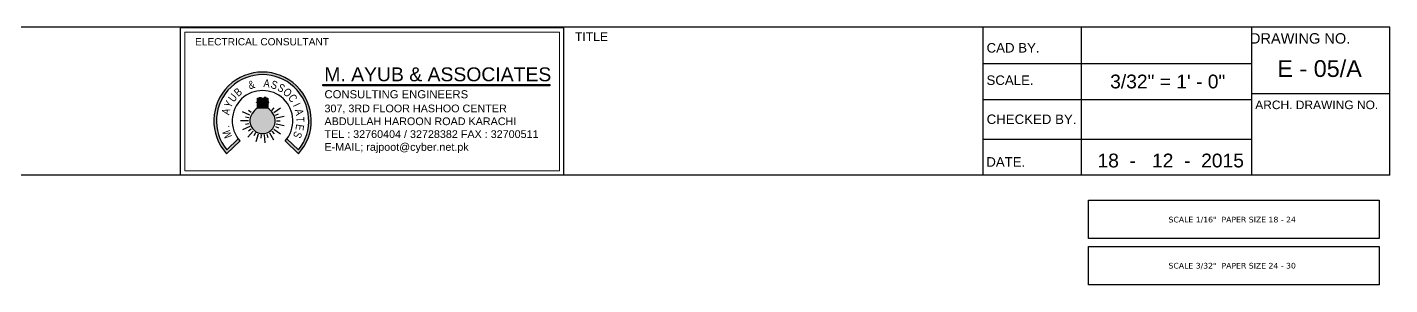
# Model space of a CAD drawing. Header units: millimetres. Extents: x -5691 to 68617, y -23008 to 84113.
# Drawn here: x 30853 to 67206, y -23008 to -16139 of the extents above; entities that cross this region are included whole.
import ezdxf
from ezdxf.enums import TextEntityAlignment as Align

# ---------------------------------------------------------------- set-up
doc = ezdxf.new("R2010")
doc.units = ezdxf.units.MM
doc.header["$LTSCALE"] = 700
doc.header["$MEASUREMENT"] = 0
doc.layers.add('architactur xref$0$AR. PANEL', color=8, linetype='Continuous', lineweight=13)
doc.layers.add('architactur xref$0$Walls', color=8, linetype='Continuous', lineweight=0)
for name, color, linetype in [('architactur xref$0$EL - LIGHT', 8, 'Continuous'), ('architactur xref$0$EL-TEXT-A', 8, 'Continuous'), ('architactur xref$0$Layer3', 8, 'Continuous'), ('architactur xref$0$LINE WORKS', 8, 'Continuous'), ('architactur xref$0$M-AA LIGHT', 8, 'Continuous'), ('architactur xref$0$TEXT', 8, 'Continuous'), ('architactur xref$0$WALL', 8, 'Continuous'), ('rcp$0$X-REF', 8, 'Continuous'), ('X-REF', 8, 'Continuous')]:
    doc.layers.add(name, color=color, linetype=linetype)
doc.styles.add('architactur xref$0$12 AN', font='ARIALN.TTF', dxfattribs={"height": 12})
doc.styles.add('architactur xref$0$ARIAL', font='arial.ttf')
doc.styles.add('architactur xref$0$ROBINA', font='arial.ttf')
doc.styles.add('architactur xref$0$VERDANA', font='verdana.ttf')

# ---------------------------------------------------------------- blocks, each defined once
blk = doc.blocks.new('architactur xref$0$MONOGIRAM')
at = {"layer": 'architactur xref$0$WALL'}
h = blk.add_hatch(color=0, dxfattribs=at)
h.set_gradient(color1=(0, 0, 255), color2=(255, 255, 153), tint=1, name='SPHERICAL')
h.paths.add_polyline_path([(-830, -761), (-525, -464, -0.02212), (-564, -415), (-828, -673, -2.10113), (828, -673), (564, -415, -0.02212), (525, -464), (830, -761, 2.273316)])
h = blk.add_hatch(color=0, dxfattribs=at)
h.set_gradient(color1=(159, 23, 232), color2=(255, 255, 153), tint=1, name='INVCYLINDER')
h.paths.add_polyline_path([(-120, 294), (120, 294), (120, 525), (-120, 525)])
h = blk.add_hatch(color=0, dxfattribs=at)
h.set_gradient(color1=(159, 23, 232), color2=(255, 255, 153), tint=1, name='INVCYLINDER')
h.paths.add_polyline_path([(-81, 537), (-81, 525), (-35, 525), (-35, 537)])
h.paths.add_polyline_path([(81, 537), (35, 537), (35, 525), (81, 525)])
h = blk.add_hatch(color=0, dxfattribs=at)
h.set_gradient(color1=(0, 0, 255), color2=(255, 255, 153), tint=1, name='SPHERICAL')
h.paths.add_polyline_path([(237, 173, 0.091474), (120, 294), (-120, 294, 0.091474), (-237, 173, 1.96356)])
for p, q in [((-322, 0), (-508, 0)), ((-295, 131), (-464, 207)), ((-315, 67), (-394, 84)), ((-261, 189), (-326, 237)), ((216, 240), (270, 299)), ((261, 189), (411, 298)), ((295, 131), (368, 164)), ((315, 67), (497, 106)), ((322, 0), (403, 0)), ((-295, -131), (-464, -207)), ((-315, -67), (-394, -84)), ((-216, -240), (-340, -377)), ((-261, -189), (-326, -237)), ((-161, -279), (-201, -349)), ((-100, -307), (-157, -483)), ((100, -307), (124, -383)), ((161, -279), (254, -440)), ((216, -240), (270, -299)), ((261, -189), (411, -298)), ((295, -131), (368, -164)), ((315, -67), (497, -106)), ((-521, -460), (-830, -761)), ((-564, -415), (-828, -673)), ((-34, -321), (-42, -401)), ((34, -321), (53, -505)), ((521, -460), (830, -761)), ((564, -415), (828, -673))]:
    blk.add_line(p, q, dxfattribs=at)
for points in [[(-141, 429), (-120, 429), (-120, 421), (-141, 421)], [(-120, 525), (120, 525), (120, 294), (-120, 294)], [(-81, 537), (-35, 537), (-35, 525), (-81, 525)], [(81, 537), (35, 537), (35, 525), (81, 525)], [(141, 429), (120, 429), (120, 421), (141, 421)]]:
    blk.add_lwpolyline(points, close=True, dxfattribs=at)
for centre, radius, start, end in [((0, 0), 1126, 317.4881, 222.5119), ((0, 0), 1067, 320.9028, 219.0972), ((0, 0), 700, 318.5507, 221.4493), ((0, 0), 294, 143.9776, 36.0224), ((149, -86), 465, 125.2888, 146.1949), ((-149, -86), 465, 33.8051, 54.7112)]:
    blk.add_arc(centre, radius, start, end, dxfattribs=at)
at = {"layer": 'architactur xref$0$Layer3', "color": 0, "style": 'architactur xref$0$12 AN'}
for s, rotation, p in [('A', 353.7057, (86, 777)), ('U', 52.2625, (-618, 478)), ('B', 40.5512, (-508, 594)), ('&', 17.1285, (-230, 747)), ('S', 341.9944, (242, 743)), ('S', 330.283, (387, 679)), ('O', 318.5716, (517, 586)), ('Y', 63.9739, (-702, 343)), ('C', 306.8603, (625, 469)), ('I', 295.1489, (707, 332)), ('A', 75.6853, (-757, 193)), ('A', 283.4376, (760, 182)), ('T', 271.7262, (781, 24)), ('M', 110.8194, (-731, -278)), ('.', 99.108, (-772, -124)), ('S', 248.3035, (726, -289)), ('E', 260.0148, (770, -136))]:
    blk.add_text(s, height=185, rotation=rotation, dxfattribs=at).set_placement(p, align=Align.CENTER)
blk = doc.blocks.new('architactur xref$0$TITLE - 2')
at = {"layer": 'architactur xref$0$AR. PANEL', "color": 0}
for points in [[(-204, 3747), (9536, 3747), (9536, 0), (-204, 0)], [(-95, 3638), (9428, 3638), (9428, 109), (-95, 109)]]:
    blk.add_lwpolyline(points, close=True, dxfattribs=at)
at = {"layer": 'architactur xref$0$WALL', "color": 0}
blk.add_lwpolyline([(3411, 2301), (9182, 2301), (9182, 2268), (3411, 2268)], close=True, dxfattribs=at)
at = {"layer": 'architactur xref$0$EL - LIGHT', "xscale": 1.100000000000023, "yscale": 1.100000000000023, "zscale": 1.100000000000023}
blk.add_blockref('architactur xref$0$MONOGIRAM', (1880, 1380), dxfattribs=at)
at = {"layer": 'architactur xref$0$EL-TEXT-A', "style": 'architactur xref$0$ARIAL'}
for s, insert, char_height, width, attachment_point in [('{\\C3;ELECTRICAL CONSULTANT}', (163, 3483), 184.34, 3476.78, 1), ('307, 3RD FLOOR HASHOO CENTER\\PABDULLAH HAROON ROAD KARACHI\\PTEL : 32760404 / 32728382 FAX : 32700511\\PE-MAIL; rajpoot@cyber.net.pk', (3454, 1176), 195.77, 8780.45, 4)]:
    blk.add_mtext(s, dxfattribs=dict(at, insert=insert, char_height=char_height, width=width, attachment_point=attachment_point))
at = {"layer": 'architactur xref$0$EL-TEXT-A', "color": 0, "width": 7902.41, "attachment_point": 4, "style": 'architactur xref$0$ARIAL'}
for s, insert, char_height in [('M. AYUB & ASSOCIATES', (3449, 2560), 352.39), ('CONSULTING ENGINEERS', (3454, 2054), 205.56)]:
    blk.add_mtext(s, dxfattribs=dict(at, insert=insert, char_height=char_height))
blk = doc.blocks.new('architactur xref')
at = {"layer": 'architactur xref$0$LINE WORKS'}
for points in [[(2329.3, -817), (2634.8, -817), (2634.8, -857.4), (2329.3, -857.4)], [(2329.3, -865.5), (2634.8, -865.5), (2634.8, -905.8), (2329.3, -905.8)]]:
    blk.add_lwpolyline(points, close=True, dxfattribs=at)
at = {"layer": 'architactur xref$0$M-AA LIGHT'}
for p, q in [((2645.9, -635.4), (-216.5, -635.4)), ((1375.8, -790.7), (1375.8, -635.4)), ((1778.2, -790.7), (1778.2, -635.4)), ((2218.9, -790.7), (2218.9, -635.4)), ((2321.7, -635.4), (2321.7, -790.7)), ((2500.9, -790.7), (2500.9, -635.4)), ((2645.9, -790.7), (2645.9, -635.4)), ((2218.9, -673.4), (2500.9, -673.4)), ((2218.9, -711.4), (2500.9, -711.4)), ((2645.9, -705.3), (2500.9, -705.3)), ((2218.9, -752.8), (2500.9, -752.8)), ((2645.9, -790.7), (-216.5, -790.7))]:
    blk.add_line(p, q, dxfattribs=at)
at = {"layer": 'architactur xref$0$Walls', "ltscale": 10, "xscale": 0.0413148358811668, "yscale": 0.0413148358811668, "zscale": 0.0413148358811668}
blk.add_blockref('architactur xref$0$TITLE - 2', (1384.2, -790.7), dxfattribs=at)
at = {"layer": 'architactur xref$0$M-AA LIGHT'}
for s, height, style, p in [('TITLE', 9.13, 'architactur xref$0$ROBINA', (1790, -649.9)), ('CAD BY.', 9.96, 'architactur xref$0$ROBINA', (2222.4, -662)), ('E - 05/A', 17.59, 'architactur xref$0$ARIAL', (2527.8, -687.6)), ('SCALE.', 9.96, 'architactur xref$0$ROBINA', (2222.3, -696)), ('3/32" = 1\' - 0"', 14.46, 'architactur xref$0$ROBINA', (2352.2, -699.6)), ('CHECKED BY.', 9.958, 'architactur xref$0$ROBINA', (2222.5, -737)), ('DATE.', 9.96, 'architactur xref$0$ROBINA', (2222.1, -781.8)), ('18  -   12  -  2015', 14.46, 'architactur xref$0$ROBINA', (2338.9, -782.6))]:
    blk.add_text(s, height=height, dxfattribs=dict(at, style=style)).set_placement(p)
at = {"layer": 'architactur xref$0$M-AA LIGHT', "style": 'architactur xref$0$ROBINA'}
for s, height, p in [(' DRAWING NO.', 10.954, (2549.6, -647.1)), ('ARCH. DRAWING NO.', 9, (2569.2, -716.9))]:
    blk.add_text(s, height=height, dxfattribs=at).set_placement(p, align=Align.MIDDLE)
at = {"layer": 'architactur xref$0$TEXT', "char_height": 5.906, "width": 282.451, "attachment_point": 5, "style": 'architactur xref$0$VERDANA'}
for s, insert in [('SCALE 1/16"  PAPER SIZE 18 - 24', (2480.4, -837.8)), ('SCALE 3/32"  PAPER SIZE 24 - 30', (2480.4, -886.2))]:
    blk.add_mtext(s, dxfattribs=dict(at, insert=insert))
blk = doc.blocks.new('rcp')
at = {"layer": 'rcp$0$X-REF', "xscale": 25.39999999999418, "yscale": 25.39999999999418, "zscale": 25.39999999999418}
blk.add_blockref('architactur xref', (0, 0), dxfattribs=at)

msp = doc.modelspace()

# ---------------------------------------------------------------- block references
at = {"layer": 'X-REF', "ltscale": 8}
msp.add_blockref('rcp', (0, 0), dxfattribs=at)

# ---------------------------------------------------------------- next in the draw order: block references
at = {"layer": 'X-REF', "xscale": 25.39999999999418, "yscale": 25.39999999999418, "zscale": 25.39999999999418}
msp.add_blockref('architactur xref', (0, 0), dxfattribs=at)

doc.saveas('drawing.dxf')
